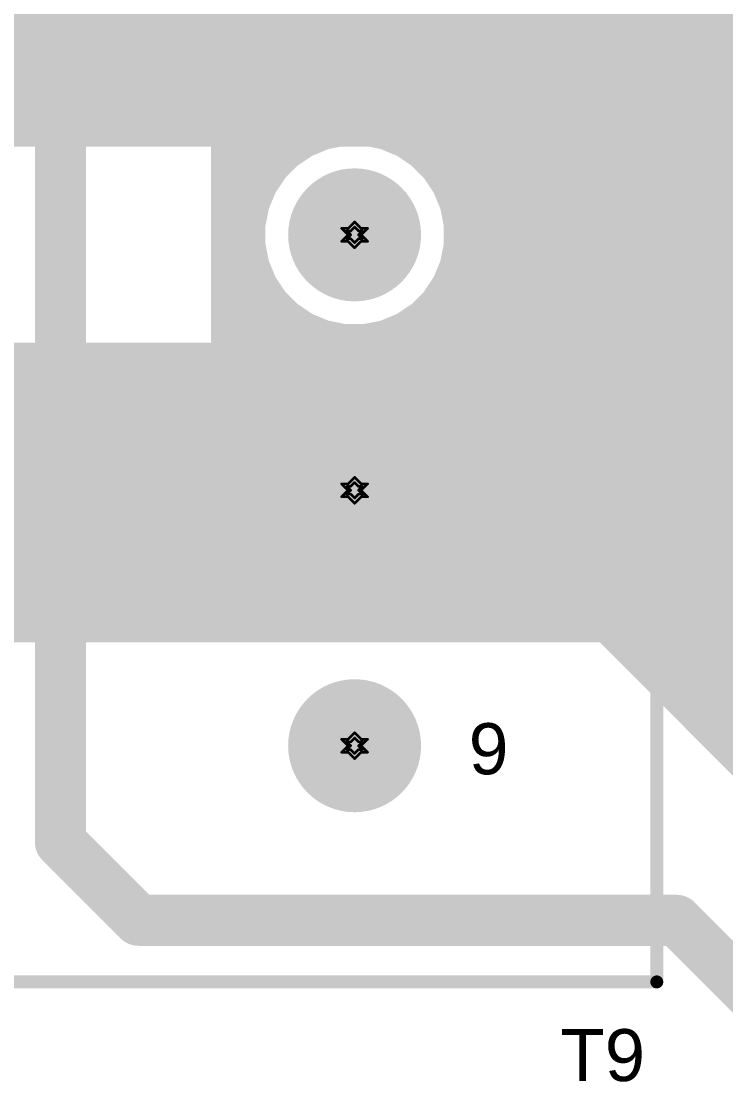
# Model space of a CAD drawing. Header units: inches. Extents: x 68 to 568, y 3 to 460.
# Drawn here: x 143.83 to 157.64, y 282 to 302.76 of the extents above; entities that cross this region are included whole.
import ezdxf

# ---------------------------------------------------------------- set-up
doc = ezdxf.new("R2010")
doc.units = ezdxf.units.IN
for name, color, linetype in [('Bottom Layer', 5, 'Continuous'), ('Bottom Solder', 6, 'Continuous'), ('Drill Drawing', 1, 'Continuous'), ('Layer 1', 16, 'Continuous'), ('Layer 2', 76, 'Continuous'), ('Multi-Layer', 9, 'Continuous'), ('Pad Holes', 156, 'Continuous'), ('Top Layer', 1, 'Continuous'), ('Top Overlay', 2, 'Continuous'), ('Top Solder', 216, 'Continuous')]:
    doc.layers.add(name, color=color, linetype=linetype)
doc.styles.add('Arial', font='', dxfattribs={"height": 0.2})
doc.styles.get('Arial').set_extended_font_data('Arial')

# ---------------------------------------------------------------- blocks, each defined once
blk = doc.blocks.new('760895741_474')
at = {"layer": 'Bottom Layer'}
h = blk.add_hatch(color=5, dxfattribs=at)
edge = h.paths.add_edge_path()
edge.add_arc((17.5, -2.5), 1.2, 0, 360)
h = blk.add_hatch(color=5, dxfattribs=at)
edge = h.paths.add_edge_path()
edge.add_arc((17.5, -7.5), 1.2, 0, 360)
h = blk.add_hatch(color=5, dxfattribs=at)
edge = h.paths.add_edge_path()
edge.add_arc((17.5, -12.5), 1.2, 0, 360)
h = blk.add_hatch(color=5, dxfattribs=at)
edge = h.paths.add_edge_path()
edge.add_arc((17.5, -17.5), 1.2, 0, 360)
at = {"layer": 'Bottom Solder'}
h = blk.add_hatch(color=6, dxfattribs=at)
edge = h.paths.add_edge_path()
edge.add_arc((17.5, -2.5), 1.302, 0, 360)
h = blk.add_hatch(color=6, dxfattribs=at)
edge = h.paths.add_edge_path()
edge.add_arc((17.5, -7.5), 1.302, 0, 360)
h = blk.add_hatch(color=6, dxfattribs=at)
edge = h.paths.add_edge_path()
edge.add_arc((17.5, -12.5), 1.302, 0, 360)
h = blk.add_hatch(color=6, dxfattribs=at)
edge = h.paths.add_edge_path()
edge.add_arc((17.5, -17.5), 1.302, 0, 360)
at = {"layer": 'Layer 1'}
h = blk.add_hatch(color=16, dxfattribs=at)
edge = h.paths.add_edge_path()
edge.add_arc((17.5, -2.5), 1.2, 0, 360)
h = blk.add_hatch(color=16, dxfattribs=at)
edge = h.paths.add_edge_path()
edge.add_arc((17.5, -7.5), 1.2, 0, 360)
h = blk.add_hatch(color=16, dxfattribs=at)
edge = h.paths.add_edge_path()
edge.add_arc((17.5, -12.5), 1.2, 0, 360)
h = blk.add_hatch(color=16, dxfattribs=at)
edge = h.paths.add_edge_path()
edge.add_arc((17.5, -17.5), 1.2, 0, 360)
at = {"layer": 'Layer 2'}
h = blk.add_hatch(color=76, dxfattribs=at)
edge = h.paths.add_edge_path()
edge.add_arc((17.5, -2.5), 1.2, 0, 360)
h = blk.add_hatch(color=76, dxfattribs=at)
edge = h.paths.add_edge_path()
edge.add_arc((17.5, -7.5), 1.2, 0, 360)
h = blk.add_hatch(color=76, dxfattribs=at)
edge = h.paths.add_edge_path()
edge.add_arc((17.5, -12.5), 1.2, 0, 360)
h = blk.add_hatch(color=76, dxfattribs=at)
edge = h.paths.add_edge_path()
edge.add_arc((17.5, -17.5), 1.2, 0, 360)
at = {"layer": 'Multi-Layer'}
h = blk.add_hatch(color=9, dxfattribs=at)
edge = h.paths.add_edge_path()
edge.add_arc((17.5, -2.5), 1.2, 0, 360)
h = blk.add_hatch(color=9, dxfattribs=at)
edge = h.paths.add_edge_path()
edge.add_arc((17.5, -7.5), 1.2, 0, 360)
h = blk.add_hatch(color=9, dxfattribs=at)
edge = h.paths.add_edge_path()
edge.add_arc((17.5, -12.5), 1.2, 0, 360)
h = blk.add_hatch(color=9, dxfattribs=at)
edge = h.paths.add_edge_path()
edge.add_arc((17.5, -17.5), 1.2, 0, 360)
at = {"layer": 'Pad Holes'}
h = blk.add_hatch(color=7, dxfattribs=at)
edge = h.paths.add_edge_path()
edge.add_arc((17.5, -7.5), 0.6, 0, 360)
h = blk.add_hatch(color=7, dxfattribs=at)
edge = h.paths.add_edge_path()
edge.add_arc((17.5, -12.5), 0.6, 0, 360)
h = blk.add_hatch(color=7, dxfattribs=at)
edge = h.paths.add_edge_path()
edge.add_arc((17.5, -17.5), 0.6, 0, 360)
at = {"layer": 'Top Layer'}
h = blk.add_hatch(color=1, dxfattribs=at)
edge = h.paths.add_edge_path()
edge.add_arc((17.5, -2.5), 1.2, 0, 360)
h = blk.add_hatch(color=1, dxfattribs=at)
edge = h.paths.add_edge_path()
edge.add_arc((17.5, -7.5), 1.2, 0, 360)
h = blk.add_hatch(color=1, dxfattribs=at)
edge = h.paths.add_edge_path()
edge.add_arc((17.5, -12.5), 1.2, 0, 360)
h = blk.add_hatch(color=1, dxfattribs=at)
edge = h.paths.add_edge_path()
edge.add_arc((17.5, -17.5), 1.2, 0, 360)
at = {"layer": 'Top Solder'}
h = blk.add_hatch(color=216, dxfattribs=at)
edge = h.paths.add_edge_path()
edge.add_arc((17.5, -2.5), 1.302, 0, 360)
h = blk.add_hatch(color=216, dxfattribs=at)
edge = h.paths.add_edge_path()
edge.add_arc((17.5, -7.5), 1.302, 0, 360)
h = blk.add_hatch(color=216, dxfattribs=at)
edge = h.paths.add_edge_path()
edge.add_arc((17.5, -12.5), 1.302, 0, 360)
h = blk.add_hatch(color=216, dxfattribs=at)
edge = h.paths.add_edge_path()
edge.add_arc((17.5, -17.5), 1.302, 0, 360)
at = {"layer": 'Top Overlay'}
for points in [[(23.419, -22.123, 0.254, 0.254, 0), (23.419, 22.123, 0.254, 0.254, 0)], [(-23.419, -22.123, 0.254, 0.254, 0), (23.419, -22.123, 0.254, 0.254, 0)]]:
    blk.add_lwpolyline(points, format="xyseb", dxfattribs=at)
blk.add_lwpolyline([(23.355, -22.123, 0.127, 0.127, 1), (23.482, -22.123, 0.127, 0.127, 1)], format="xyseb", close=True, dxfattribs=at)
blk.add_lwpolyline([(23.355, -22.123, 0.127, 0.127, 1), (23.482, -22.123, 0.127, 0.127, 1)], format="xyseb", close=True, dxfattribs=at)
at = {"layer": 'Top Overlay', "style": 'Arial'}
blk.add_text('9', height=1, rotation=360, dxfattribs=at).set_placement((19.736, -18.059))

msp = doc.modelspace()

# ---------------------------------------------------------------- hatches: boundary and pattern name
at = {"layer": 'Bottom Layer'}
h = msp.add_hatch(color=5, dxfattribs=at)
h.paths.add_polyline_path([(162.636, 290.601), (147.549, 290.601), (147.549, 302.539), (148.959, 302.539), (149.008, 302.466), (149.251, 302.223), (149.537, 302.032), (149.855, 301.9), (150.193, 301.833), (150.537, 301.833), (150.875, 301.9), (151.192, 302.032), (151.479, 302.223), (151.722, 302.466), (151.771, 302.539), (162.636, 302.539)])
h.paths.add_polyline_path([(150.537, 300.327), (150.193, 300.327), (149.855, 300.26), (149.537, 300.128), (149.251, 299.937), (149.008, 299.694), (148.817, 299.407), (148.685, 299.09), (148.618, 298.752), (148.618, 298.58), (148.618, 298.408), (148.685, 298.07), (148.817, 297.752), (149.008, 297.466), (149.251, 297.223), (149.537, 297.032), (149.855, 296.9), (150.193, 296.833), (150.537, 296.833), (150.875, 296.9), (151.192, 297.032), (151.479, 297.223), (151.722, 297.466), (151.913, 297.752), (152.045, 298.07), (152.112, 298.408), (152.112, 298.58), (152.112, 298.752), (152.045, 299.09), (151.913, 299.407), (151.722, 299.694), (151.479, 299.937), (151.192, 300.128), (150.875, 300.26)], flags=0)
at = {"layer": 'Top Layer'}
h = msp.add_hatch(color=1, dxfattribs=at)
h.paths.add_polyline_path([(174.828, 325.78), (174.828, 322.308), (177.343, 322.308), (177.343, 314.757), (164.89, 314.757), (164.89, 314.95), (164.372, 314.95), (164.372, 314.757), (160.401, 314.757), (160.401, 303.351), (157.354, 300.304), (136.296, 300.304), (136.296, 325.781), (174.828, 325.781)])
h.paths.add_polyline_path([(150.537, 325.327), (150.193, 325.327), (149.855, 325.26), (149.537, 325.128), (149.251, 324.937), (149.008, 324.694), (148.817, 324.407), (148.685, 324.09), (148.618, 323.752), (148.618, 323.58), (148.618, 323.408), (148.685, 323.07), (148.817, 322.752), (149.008, 322.466), (149.251, 322.223), (149.537, 322.032), (149.855, 321.9), (150.193, 321.833), (150.537, 321.833), (150.875, 321.9), (151.192, 322.032), (151.479, 322.223), (151.722, 322.466), (151.913, 322.752), (152.045, 323.07), (152.112, 323.408), (152.112, 323.58), (152.112, 323.752), (152.045, 324.09), (151.913, 324.407), (151.722, 324.694), (151.479, 324.937), (151.192, 325.128), (150.875, 325.26)], flags=0)
h.paths.add_polyline_path([(150.537, 320.327), (150.193, 320.327), (149.855, 320.26), (149.537, 320.128), (149.251, 319.937), (149.008, 319.694), (148.817, 319.407), (148.685, 319.09), (148.618, 318.752), (148.618, 318.58), (148.618, 318.408), (148.685, 318.07), (148.817, 317.752), (149.008, 317.466), (149.251, 317.223), (149.537, 317.032), (149.855, 316.9), (150.193, 316.833), (150.537, 316.833), (150.875, 316.9), (151.192, 317.032), (151.479, 317.223), (151.722, 317.466), (151.913, 317.752), (152.045, 318.07), (152.112, 318.408), (152.112, 318.58), (152.112, 318.752), (152.045, 319.09), (151.913, 319.407), (151.722, 319.694), (151.479, 319.937), (151.192, 320.128), (150.875, 320.26)], flags=0)
h.paths.add_polyline_path([(152.045, 315.681), (142.977, 315.681), (142.778, 315.642), (142.67, 315.57), (142.57, 315.57), (142.57, 315.469), (142.498, 315.361), (142.459, 315.163), (142.459, 310.185), (142.459, 307.264), (142.498, 307.066), (142.57, 306.958), (142.57, 306.832), (142.708, 306.832), (142.778, 306.785), (142.977, 306.746), (148.692, 306.746), (148.89, 306.785), (148.96, 306.832), (152.451, 306.832), (152.451, 309.878), (152.523, 309.987), (152.563, 310.185), (152.563, 315.163), (152.523, 315.361), (152.451, 315.47), (152.451, 315.57), (152.351, 315.57), (152.243, 315.642)], flags=0)
msp.add_hatch(color=1, dxfattribs=at).paths.add_polyline_path([(164.374, 293.319), (161.905, 293.319), (161.905, 287.584), (161.9, 287.579), (158.191, 287.579), (155.169, 290.601), (136.296, 290.601), (136.296, 296.469), (154.781, 296.469), (160.852, 302.539), (164.374, 302.539)])

# ---------------------------------------------------------------- linework, layer by layer
at = {"layer": 'Bottom Layer'}
for points in [[(144.602, 286.696, 1, 1, 0), (144.602, 304.343, 1, 1, 0)], [(144.602, 286.696, 1, 1, 0), (146.135, 285.163, 1, 1, 0)], [(146.135, 285.163, 1, 1, 0), (156.67, 285.163, 1, 1, 0)], [(156.67, 285.163, 1, 1, 0), (158.601, 283.233, 1, 1, 0)]]:
    msp.add_lwpolyline(points, format="xyseb", dxfattribs=at)
for points in [[(144.352, 286.696, 0.5, 0.5, 1), (144.852, 286.696, 0.5, 0.5, 1)], [(144.352, 286.696, 0.5, 0.5, 1), (144.852, 286.696, 0.5, 0.5, 1)], [(145.885, 285.163, 0.5, 0.5, 1), (146.385, 285.163, 0.5, 0.5, 1)], [(145.885, 285.163, 0.5, 0.5, 1), (146.385, 285.163, 0.5, 0.5, 1)], [(156.42, 285.163, 0.5, 0.5, 1), (156.92, 285.163, 0.5, 0.5, 1)], [(156.42, 285.163, 0.5, 0.5, 1), (156.92, 285.163, 0.5, 0.5, 1)]]:
    msp.add_lwpolyline(points, format="xyseb", close=True, dxfattribs=at)
at = {"layer": 'Drill Drawing'}
for points in [[(150.238, 298.707, 0.0508, 0.0508, 0), (150.365, 298.834, 0.0508, 0.0508, 0)], [(150.289, 298.656, 0.0508, 0.0508, 0), (150.365, 298.732, 0.0508, 0.0508, 0)], [(150.365, 298.834, 0.0508, 0.0508, 0), (150.492, 298.707, 0.0508, 0.0508, 0)], [(150.365, 298.732, 0.0508, 0.0508, 0), (150.441, 298.656, 0.0508, 0.0508, 0)], [(150.111, 298.707, 0.0508, 0.0508, 0), (150.238, 298.58, 0.0508, 0.0508, 0)], [(150.111, 298.707, 0.0508, 0.0508, 0), (150.238, 298.707, 0.0508, 0.0508, 0)], [(150.111, 298.453, 0.0508, 0.0508, 0), (150.238, 298.58, 0.0508, 0.0508, 0)], [(150.213, 298.656, 0.0508, 0.0508, 0), (150.289, 298.58, 0.0508, 0.0508, 0)], [(150.213, 298.656, 0.0508, 0.0508, 0), (150.289, 298.656, 0.0508, 0.0508, 0)], [(150.213, 298.504, 0.0508, 0.0508, 0), (150.289, 298.58, 0.0508, 0.0508, 0)], [(150.441, 298.656, 0.0508, 0.0508, 0), (150.517, 298.656, 0.0508, 0.0508, 0)], [(150.441, 298.58, 0.0508, 0.0508, 0), (150.517, 298.656, 0.0508, 0.0508, 0)], [(150.441, 298.58, 0.0508, 0.0508, 0), (150.517, 298.504, 0.0508, 0.0508, 0)], [(150.492, 298.707, 0.0508, 0.0508, 0), (150.619, 298.707, 0.0508, 0.0508, 0)], [(150.492, 298.58, 0.0508, 0.0508, 0), (150.619, 298.707, 0.0508, 0.0508, 0)], [(150.492, 298.58, 0.0508, 0.0508, 0), (150.619, 298.453, 0.0508, 0.0508, 0)], [(150.111, 298.453, 0.0508, 0.0508, 0), (150.238, 298.453, 0.0508, 0.0508, 0)], [(150.213, 298.504, 0.0508, 0.0508, 0), (150.289, 298.504, 0.0508, 0.0508, 0)], [(150.238, 298.453, 0.0508, 0.0508, 0), (150.365, 298.326, 0.0508, 0.0508, 0)], [(150.289, 298.504, 0.0508, 0.0508, 0), (150.365, 298.428, 0.0508, 0.0508, 0)], [(150.365, 298.428, 0.0508, 0.0508, 0), (150.441, 298.504, 0.0508, 0.0508, 0)], [(150.365, 298.326, 0.0508, 0.0508, 0), (150.492, 298.453, 0.0508, 0.0508, 0)], [(150.441, 298.504, 0.0508, 0.0508, 0), (150.517, 298.504, 0.0508, 0.0508, 0)], [(150.492, 298.453, 0.0508, 0.0508, 0), (150.619, 298.453, 0.0508, 0.0508, 0)], [(150.238, 293.707, 0.0508, 0.0508, 0), (150.365, 293.834, 0.0508, 0.0508, 0)], [(150.289, 293.656, 0.0508, 0.0508, 0), (150.365, 293.732, 0.0508, 0.0508, 0)], [(150.365, 293.834, 0.0508, 0.0508, 0), (150.492, 293.707, 0.0508, 0.0508, 0)], [(150.365, 293.732, 0.0508, 0.0508, 0), (150.441, 293.656, 0.0508, 0.0508, 0)], [(150.111, 293.707, 0.0508, 0.0508, 0), (150.238, 293.58, 0.0508, 0.0508, 0)], [(150.111, 293.707, 0.0508, 0.0508, 0), (150.238, 293.707, 0.0508, 0.0508, 0)], [(150.111, 293.453, 0.0508, 0.0508, 0), (150.238, 293.58, 0.0508, 0.0508, 0)], [(150.213, 293.656, 0.0508, 0.0508, 0), (150.289, 293.58, 0.0508, 0.0508, 0)], [(150.213, 293.656, 0.0508, 0.0508, 0), (150.289, 293.656, 0.0508, 0.0508, 0)], [(150.213, 293.504, 0.0508, 0.0508, 0), (150.289, 293.58, 0.0508, 0.0508, 0)], [(150.441, 293.656, 0.0508, 0.0508, 0), (150.517, 293.656, 0.0508, 0.0508, 0)], [(150.441, 293.58, 0.0508, 0.0508, 0), (150.517, 293.656, 0.0508, 0.0508, 0)], [(150.441, 293.58, 0.0508, 0.0508, 0), (150.517, 293.504, 0.0508, 0.0508, 0)], [(150.492, 293.707, 0.0508, 0.0508, 0), (150.619, 293.707, 0.0508, 0.0508, 0)], [(150.492, 293.58, 0.0508, 0.0508, 0), (150.619, 293.707, 0.0508, 0.0508, 0)], [(150.492, 293.58, 0.0508, 0.0508, 0), (150.619, 293.453, 0.0508, 0.0508, 0)], [(150.111, 293.453, 0.0508, 0.0508, 0), (150.238, 293.453, 0.0508, 0.0508, 0)], [(150.213, 293.504, 0.0508, 0.0508, 0), (150.289, 293.504, 0.0508, 0.0508, 0)], [(150.238, 293.453, 0.0508, 0.0508, 0), (150.365, 293.326, 0.0508, 0.0508, 0)], [(150.289, 293.504, 0.0508, 0.0508, 0), (150.365, 293.428, 0.0508, 0.0508, 0)], [(150.365, 293.428, 0.0508, 0.0508, 0), (150.441, 293.504, 0.0508, 0.0508, 0)], [(150.365, 293.326, 0.0508, 0.0508, 0), (150.492, 293.453, 0.0508, 0.0508, 0)], [(150.441, 293.504, 0.0508, 0.0508, 0), (150.517, 293.504, 0.0508, 0.0508, 0)], [(150.492, 293.453, 0.0508, 0.0508, 0), (150.619, 293.453, 0.0508, 0.0508, 0)], [(150.238, 288.707, 0.0508, 0.0508, 0), (150.365, 288.834, 0.0508, 0.0508, 0)], [(150.365, 288.834, 0.0508, 0.0508, 0), (150.492, 288.707, 0.0508, 0.0508, 0)], [(150.111, 288.707, 0.0508, 0.0508, 0), (150.238, 288.58, 0.0508, 0.0508, 0)], [(150.111, 288.707, 0.0508, 0.0508, 0), (150.238, 288.707, 0.0508, 0.0508, 0)], [(150.111, 288.453, 0.0508, 0.0508, 0), (150.238, 288.58, 0.0508, 0.0508, 0)], [(150.213, 288.656, 0.0508, 0.0508, 0), (150.289, 288.58, 0.0508, 0.0508, 0)], [(150.213, 288.656, 0.0508, 0.0508, 0), (150.289, 288.656, 0.0508, 0.0508, 0)], [(150.213, 288.504, 0.0508, 0.0508, 0), (150.289, 288.58, 0.0508, 0.0508, 0)], [(150.289, 288.656, 0.0508, 0.0508, 0), (150.365, 288.732, 0.0508, 0.0508, 0)], [(150.365, 288.732, 0.0508, 0.0508, 0), (150.441, 288.656, 0.0508, 0.0508, 0)], [(150.441, 288.656, 0.0508, 0.0508, 0), (150.517, 288.656, 0.0508, 0.0508, 0)], [(150.441, 288.58, 0.0508, 0.0508, 0), (150.517, 288.656, 0.0508, 0.0508, 0)], [(150.441, 288.58, 0.0508, 0.0508, 0), (150.517, 288.504, 0.0508, 0.0508, 0)], [(150.492, 288.707, 0.0508, 0.0508, 0), (150.619, 288.707, 0.0508, 0.0508, 0)], [(150.492, 288.58, 0.0508, 0.0508, 0), (150.619, 288.707, 0.0508, 0.0508, 0)], [(150.492, 288.58, 0.0508, 0.0508, 0), (150.619, 288.453, 0.0508, 0.0508, 0)], [(150.111, 288.453, 0.0508, 0.0508, 0), (150.238, 288.453, 0.0508, 0.0508, 0)], [(150.213, 288.504, 0.0508, 0.0508, 0), (150.289, 288.504, 0.0508, 0.0508, 0)], [(150.238, 288.453, 0.0508, 0.0508, 0), (150.365, 288.326, 0.0508, 0.0508, 0)], [(150.289, 288.504, 0.0508, 0.0508, 0), (150.365, 288.428, 0.0508, 0.0508, 0)], [(150.365, 288.428, 0.0508, 0.0508, 0), (150.441, 288.504, 0.0508, 0.0508, 0)], [(150.365, 288.326, 0.0508, 0.0508, 0), (150.492, 288.453, 0.0508, 0.0508, 0)], [(150.441, 288.504, 0.0508, 0.0508, 0), (150.517, 288.504, 0.0508, 0.0508, 0)], [(150.492, 288.453, 0.0508, 0.0508, 0), (150.619, 288.453, 0.0508, 0.0508, 0)]]:
    msp.add_lwpolyline(points, format="xyseb", dxfattribs=at)
for points in [[(150.352, 298.834, 0.0254, 0.0254, 1), (150.378, 298.834, 0.0254, 0.0254, 1)], [(150.352, 298.834, 0.0254, 0.0254, 1), (150.378, 298.834, 0.0254, 0.0254, 1)], [(150.352, 298.732, 0.0254, 0.0254, 1), (150.378, 298.732, 0.0254, 0.0254, 1)], [(150.352, 298.732, 0.0254, 0.0254, 1), (150.378, 298.732, 0.0254, 0.0254, 1)], [(150.098, 298.707, 0.0254, 0.0254, 1), (150.124, 298.707, 0.0254, 0.0254, 1)], [(150.098, 298.707, 0.0254, 0.0254, 1), (150.124, 298.707, 0.0254, 0.0254, 1)], [(150.2, 298.656, 0.0254, 0.0254, 1), (150.225, 298.656, 0.0254, 0.0254, 1)], [(150.2, 298.656, 0.0254, 0.0254, 1), (150.225, 298.656, 0.0254, 0.0254, 1)], [(150.225, 298.707, 0.0254, 0.0254, 1), (150.251, 298.707, 0.0254, 0.0254, 1)], [(150.225, 298.707, 0.0254, 0.0254, 1), (150.251, 298.707, 0.0254, 0.0254, 1)], [(150.225, 298.58, 0.0254, 0.0254, 1), (150.251, 298.58, 0.0254, 0.0254, 1)], [(150.225, 298.58, 0.0254, 0.0254, 1), (150.251, 298.58, 0.0254, 0.0254, 1)], [(150.276, 298.656, 0.0254, 0.0254, 1), (150.301, 298.656, 0.0254, 0.0254, 1)], [(150.276, 298.656, 0.0254, 0.0254, 1), (150.301, 298.656, 0.0254, 0.0254, 1)], [(150.276, 298.58, 0.0254, 0.0254, 1), (150.301, 298.58, 0.0254, 0.0254, 1)], [(150.276, 298.58, 0.0254, 0.0254, 1), (150.301, 298.58, 0.0254, 0.0254, 1)], [(150.428, 298.656, 0.0254, 0.0254, 1), (150.454, 298.656, 0.0254, 0.0254, 1)], [(150.428, 298.656, 0.0254, 0.0254, 1), (150.454, 298.656, 0.0254, 0.0254, 1)], [(150.428, 298.58, 0.0254, 0.0254, 1), (150.454, 298.58, 0.0254, 0.0254, 1)], [(150.428, 298.58, 0.0254, 0.0254, 1), (150.454, 298.58, 0.0254, 0.0254, 1)], [(150.479, 298.707, 0.0254, 0.0254, 1), (150.505, 298.707, 0.0254, 0.0254, 1)], [(150.479, 298.707, 0.0254, 0.0254, 1), (150.505, 298.707, 0.0254, 0.0254, 1)], [(150.479, 298.58, 0.0254, 0.0254, 1), (150.505, 298.58, 0.0254, 0.0254, 1)], [(150.479, 298.58, 0.0254, 0.0254, 1), (150.505, 298.58, 0.0254, 0.0254, 1)], [(150.505, 298.656, 0.0254, 0.0254, 1), (150.53, 298.656, 0.0254, 0.0254, 1)], [(150.505, 298.656, 0.0254, 0.0254, 1), (150.53, 298.656, 0.0254, 0.0254, 1)], [(150.606, 298.707, 0.0254, 0.0254, 1), (150.632, 298.707, 0.0254, 0.0254, 1)], [(150.606, 298.707, 0.0254, 0.0254, 1), (150.632, 298.707, 0.0254, 0.0254, 1)], [(150.098, 298.453, 0.0254, 0.0254, 1), (150.124, 298.453, 0.0254, 0.0254, 1)], [(150.098, 298.453, 0.0254, 0.0254, 1), (150.124, 298.453, 0.0254, 0.0254, 1)], [(150.2, 298.504, 0.0254, 0.0254, 1), (150.225, 298.504, 0.0254, 0.0254, 1)], [(150.2, 298.504, 0.0254, 0.0254, 1), (150.225, 298.504, 0.0254, 0.0254, 1)], [(150.225, 298.453, 0.0254, 0.0254, 1), (150.251, 298.453, 0.0254, 0.0254, 1)], [(150.225, 298.453, 0.0254, 0.0254, 1), (150.251, 298.453, 0.0254, 0.0254, 1)], [(150.276, 298.504, 0.0254, 0.0254, 1), (150.301, 298.504, 0.0254, 0.0254, 1)], [(150.276, 298.504, 0.0254, 0.0254, 1), (150.301, 298.504, 0.0254, 0.0254, 1)], [(150.352, 298.428, 0.0254, 0.0254, 1), (150.378, 298.428, 0.0254, 0.0254, 1)], [(150.352, 298.428, 0.0254, 0.0254, 1), (150.378, 298.428, 0.0254, 0.0254, 1)], [(150.352, 298.326, 0.0254, 0.0254, 1), (150.378, 298.326, 0.0254, 0.0254, 1)], [(150.352, 298.326, 0.0254, 0.0254, 1), (150.378, 298.326, 0.0254, 0.0254, 1)], [(150.428, 298.504, 0.0254, 0.0254, 1), (150.454, 298.504, 0.0254, 0.0254, 1)], [(150.428, 298.504, 0.0254, 0.0254, 1), (150.454, 298.504, 0.0254, 0.0254, 1)], [(150.479, 298.453, 0.0254, 0.0254, 1), (150.505, 298.453, 0.0254, 0.0254, 1)], [(150.479, 298.453, 0.0254, 0.0254, 1), (150.505, 298.453, 0.0254, 0.0254, 1)], [(150.505, 298.504, 0.0254, 0.0254, 1), (150.53, 298.504, 0.0254, 0.0254, 1)], [(150.505, 298.504, 0.0254, 0.0254, 1), (150.53, 298.504, 0.0254, 0.0254, 1)], [(150.606, 298.453, 0.0254, 0.0254, 1), (150.632, 298.453, 0.0254, 0.0254, 1)], [(150.606, 298.453, 0.0254, 0.0254, 1), (150.632, 298.453, 0.0254, 0.0254, 1)], [(150.352, 293.834, 0.0254, 0.0254, 1), (150.378, 293.834, 0.0254, 0.0254, 1)], [(150.352, 293.834, 0.0254, 0.0254, 1), (150.378, 293.834, 0.0254, 0.0254, 1)], [(150.352, 293.732, 0.0254, 0.0254, 1), (150.378, 293.732, 0.0254, 0.0254, 1)], [(150.352, 293.732, 0.0254, 0.0254, 1), (150.378, 293.732, 0.0254, 0.0254, 1)], [(150.098, 293.707, 0.0254, 0.0254, 1), (150.124, 293.707, 0.0254, 0.0254, 1)], [(150.098, 293.707, 0.0254, 0.0254, 1), (150.124, 293.707, 0.0254, 0.0254, 1)], [(150.2, 293.656, 0.0254, 0.0254, 1), (150.225, 293.656, 0.0254, 0.0254, 1)], [(150.2, 293.656, 0.0254, 0.0254, 1), (150.225, 293.656, 0.0254, 0.0254, 1)], [(150.225, 293.707, 0.0254, 0.0254, 1), (150.251, 293.707, 0.0254, 0.0254, 1)], [(150.225, 293.707, 0.0254, 0.0254, 1), (150.251, 293.707, 0.0254, 0.0254, 1)], [(150.225, 293.58, 0.0254, 0.0254, 1), (150.251, 293.58, 0.0254, 0.0254, 1)], [(150.225, 293.58, 0.0254, 0.0254, 1), (150.251, 293.58, 0.0254, 0.0254, 1)], [(150.276, 293.656, 0.0254, 0.0254, 1), (150.301, 293.656, 0.0254, 0.0254, 1)], [(150.276, 293.656, 0.0254, 0.0254, 1), (150.301, 293.656, 0.0254, 0.0254, 1)], [(150.276, 293.58, 0.0254, 0.0254, 1), (150.301, 293.58, 0.0254, 0.0254, 1)], [(150.276, 293.58, 0.0254, 0.0254, 1), (150.301, 293.58, 0.0254, 0.0254, 1)], [(150.428, 293.656, 0.0254, 0.0254, 1), (150.454, 293.656, 0.0254, 0.0254, 1)], [(150.428, 293.656, 0.0254, 0.0254, 1), (150.454, 293.656, 0.0254, 0.0254, 1)], [(150.428, 293.58, 0.0254, 0.0254, 1), (150.454, 293.58, 0.0254, 0.0254, 1)], [(150.428, 293.58, 0.0254, 0.0254, 1), (150.454, 293.58, 0.0254, 0.0254, 1)], [(150.479, 293.707, 0.0254, 0.0254, 1), (150.505, 293.707, 0.0254, 0.0254, 1)], [(150.479, 293.707, 0.0254, 0.0254, 1), (150.505, 293.707, 0.0254, 0.0254, 1)], [(150.479, 293.58, 0.0254, 0.0254, 1), (150.505, 293.58, 0.0254, 0.0254, 1)], [(150.479, 293.58, 0.0254, 0.0254, 1), (150.505, 293.58, 0.0254, 0.0254, 1)], [(150.505, 293.656, 0.0254, 0.0254, 1), (150.53, 293.656, 0.0254, 0.0254, 1)], [(150.505, 293.656, 0.0254, 0.0254, 1), (150.53, 293.656, 0.0254, 0.0254, 1)], [(150.606, 293.707, 0.0254, 0.0254, 1), (150.632, 293.707, 0.0254, 0.0254, 1)], [(150.606, 293.707, 0.0254, 0.0254, 1), (150.632, 293.707, 0.0254, 0.0254, 1)], [(150.098, 293.453, 0.0254, 0.0254, 1), (150.124, 293.453, 0.0254, 0.0254, 1)], [(150.098, 293.453, 0.0254, 0.0254, 1), (150.124, 293.453, 0.0254, 0.0254, 1)], [(150.2, 293.504, 0.0254, 0.0254, 1), (150.225, 293.504, 0.0254, 0.0254, 1)], [(150.2, 293.504, 0.0254, 0.0254, 1), (150.225, 293.504, 0.0254, 0.0254, 1)], [(150.225, 293.453, 0.0254, 0.0254, 1), (150.251, 293.453, 0.0254, 0.0254, 1)], [(150.225, 293.453, 0.0254, 0.0254, 1), (150.251, 293.453, 0.0254, 0.0254, 1)], [(150.276, 293.504, 0.0254, 0.0254, 1), (150.301, 293.504, 0.0254, 0.0254, 1)], [(150.276, 293.504, 0.0254, 0.0254, 1), (150.301, 293.504, 0.0254, 0.0254, 1)], [(150.352, 293.428, 0.0254, 0.0254, 1), (150.378, 293.428, 0.0254, 0.0254, 1)], [(150.352, 293.428, 0.0254, 0.0254, 1), (150.378, 293.428, 0.0254, 0.0254, 1)], [(150.352, 293.326, 0.0254, 0.0254, 1), (150.378, 293.326, 0.0254, 0.0254, 1)], [(150.352, 293.326, 0.0254, 0.0254, 1), (150.378, 293.326, 0.0254, 0.0254, 1)], [(150.428, 293.504, 0.0254, 0.0254, 1), (150.454, 293.504, 0.0254, 0.0254, 1)], [(150.428, 293.504, 0.0254, 0.0254, 1), (150.454, 293.504, 0.0254, 0.0254, 1)], [(150.479, 293.453, 0.0254, 0.0254, 1), (150.505, 293.453, 0.0254, 0.0254, 1)], [(150.479, 293.453, 0.0254, 0.0254, 1), (150.505, 293.453, 0.0254, 0.0254, 1)], [(150.505, 293.504, 0.0254, 0.0254, 1), (150.53, 293.504, 0.0254, 0.0254, 1)], [(150.505, 293.504, 0.0254, 0.0254, 1), (150.53, 293.504, 0.0254, 0.0254, 1)], [(150.606, 293.453, 0.0254, 0.0254, 1), (150.632, 293.453, 0.0254, 0.0254, 1)], [(150.606, 293.453, 0.0254, 0.0254, 1), (150.632, 293.453, 0.0254, 0.0254, 1)], [(150.352, 288.834, 0.0254, 0.0254, 1), (150.378, 288.834, 0.0254, 0.0254, 1)], [(150.352, 288.834, 0.0254, 0.0254, 1), (150.378, 288.834, 0.0254, 0.0254, 1)], [(150.098, 288.707, 0.0254, 0.0254, 1), (150.124, 288.707, 0.0254, 0.0254, 1)], [(150.098, 288.707, 0.0254, 0.0254, 1), (150.124, 288.707, 0.0254, 0.0254, 1)], [(150.2, 288.656, 0.0254, 0.0254, 1), (150.225, 288.656, 0.0254, 0.0254, 1)], [(150.2, 288.656, 0.0254, 0.0254, 1), (150.225, 288.656, 0.0254, 0.0254, 1)], [(150.225, 288.707, 0.0254, 0.0254, 1), (150.251, 288.707, 0.0254, 0.0254, 1)], [(150.225, 288.707, 0.0254, 0.0254, 1), (150.251, 288.707, 0.0254, 0.0254, 1)], [(150.225, 288.58, 0.0254, 0.0254, 1), (150.251, 288.58, 0.0254, 0.0254, 1)], [(150.225, 288.58, 0.0254, 0.0254, 1), (150.251, 288.58, 0.0254, 0.0254, 1)], [(150.276, 288.656, 0.0254, 0.0254, 1), (150.301, 288.656, 0.0254, 0.0254, 1)], [(150.276, 288.656, 0.0254, 0.0254, 1), (150.301, 288.656, 0.0254, 0.0254, 1)], [(150.276, 288.58, 0.0254, 0.0254, 1), (150.301, 288.58, 0.0254, 0.0254, 1)], [(150.276, 288.58, 0.0254, 0.0254, 1), (150.301, 288.58, 0.0254, 0.0254, 1)], [(150.352, 288.732, 0.0254, 0.0254, 1), (150.378, 288.732, 0.0254, 0.0254, 1)], [(150.352, 288.732, 0.0254, 0.0254, 1), (150.378, 288.732, 0.0254, 0.0254, 1)], [(150.428, 288.656, 0.0254, 0.0254, 1), (150.454, 288.656, 0.0254, 0.0254, 1)], [(150.428, 288.656, 0.0254, 0.0254, 1), (150.454, 288.656, 0.0254, 0.0254, 1)], [(150.428, 288.58, 0.0254, 0.0254, 1), (150.454, 288.58, 0.0254, 0.0254, 1)], [(150.428, 288.58, 0.0254, 0.0254, 1), (150.454, 288.58, 0.0254, 0.0254, 1)], [(150.479, 288.707, 0.0254, 0.0254, 1), (150.505, 288.707, 0.0254, 0.0254, 1)], [(150.479, 288.707, 0.0254, 0.0254, 1), (150.505, 288.707, 0.0254, 0.0254, 1)], [(150.479, 288.58, 0.0254, 0.0254, 1), (150.505, 288.58, 0.0254, 0.0254, 1)], [(150.479, 288.58, 0.0254, 0.0254, 1), (150.505, 288.58, 0.0254, 0.0254, 1)], [(150.505, 288.656, 0.0254, 0.0254, 1), (150.53, 288.656, 0.0254, 0.0254, 1)], [(150.505, 288.656, 0.0254, 0.0254, 1), (150.53, 288.656, 0.0254, 0.0254, 1)], [(150.606, 288.707, 0.0254, 0.0254, 1), (150.632, 288.707, 0.0254, 0.0254, 1)], [(150.606, 288.707, 0.0254, 0.0254, 1), (150.632, 288.707, 0.0254, 0.0254, 1)], [(150.098, 288.453, 0.0254, 0.0254, 1), (150.124, 288.453, 0.0254, 0.0254, 1)], [(150.098, 288.453, 0.0254, 0.0254, 1), (150.124, 288.453, 0.0254, 0.0254, 1)], [(150.2, 288.504, 0.0254, 0.0254, 1), (150.225, 288.504, 0.0254, 0.0254, 1)], [(150.2, 288.504, 0.0254, 0.0254, 1), (150.225, 288.504, 0.0254, 0.0254, 1)], [(150.225, 288.453, 0.0254, 0.0254, 1), (150.251, 288.453, 0.0254, 0.0254, 1)], [(150.225, 288.453, 0.0254, 0.0254, 1), (150.251, 288.453, 0.0254, 0.0254, 1)], [(150.276, 288.504, 0.0254, 0.0254, 1), (150.301, 288.504, 0.0254, 0.0254, 1)], [(150.276, 288.504, 0.0254, 0.0254, 1), (150.301, 288.504, 0.0254, 0.0254, 1)], [(150.352, 288.428, 0.0254, 0.0254, 1), (150.378, 288.428, 0.0254, 0.0254, 1)], [(150.352, 288.428, 0.0254, 0.0254, 1), (150.378, 288.428, 0.0254, 0.0254, 1)], [(150.428, 288.504, 0.0254, 0.0254, 1), (150.454, 288.504, 0.0254, 0.0254, 1)], [(150.428, 288.504, 0.0254, 0.0254, 1), (150.454, 288.504, 0.0254, 0.0254, 1)], [(150.479, 288.453, 0.0254, 0.0254, 1), (150.505, 288.453, 0.0254, 0.0254, 1)], [(150.479, 288.453, 0.0254, 0.0254, 1), (150.505, 288.453, 0.0254, 0.0254, 1)], [(150.505, 288.504, 0.0254, 0.0254, 1), (150.53, 288.504, 0.0254, 0.0254, 1)], [(150.505, 288.504, 0.0254, 0.0254, 1), (150.53, 288.504, 0.0254, 0.0254, 1)], [(150.606, 288.453, 0.0254, 0.0254, 1), (150.632, 288.453, 0.0254, 0.0254, 1)], [(150.606, 288.453, 0.0254, 0.0254, 1), (150.632, 288.453, 0.0254, 0.0254, 1)], [(150.352, 288.326, 0.0254, 0.0254, 1), (150.378, 288.326, 0.0254, 0.0254, 1)], [(150.352, 288.326, 0.0254, 0.0254, 1), (150.378, 288.326, 0.0254, 0.0254, 1)]]:
    msp.add_lwpolyline(points, format="xyseb", close=True, dxfattribs=at)

# ---------------------------------------------------------------- block references
msp.add_blockref('760895741_474', (132.865, 306.08))

# ---------------------------------------------------------------- texts
at = {"layer": 'Top Overlay', "style": 'Arial'}
msp.add_text('T9', height=1.016, dxfattribs=at).set_placement((154.398, 282.016))

doc.saveas('drawing.dxf')
